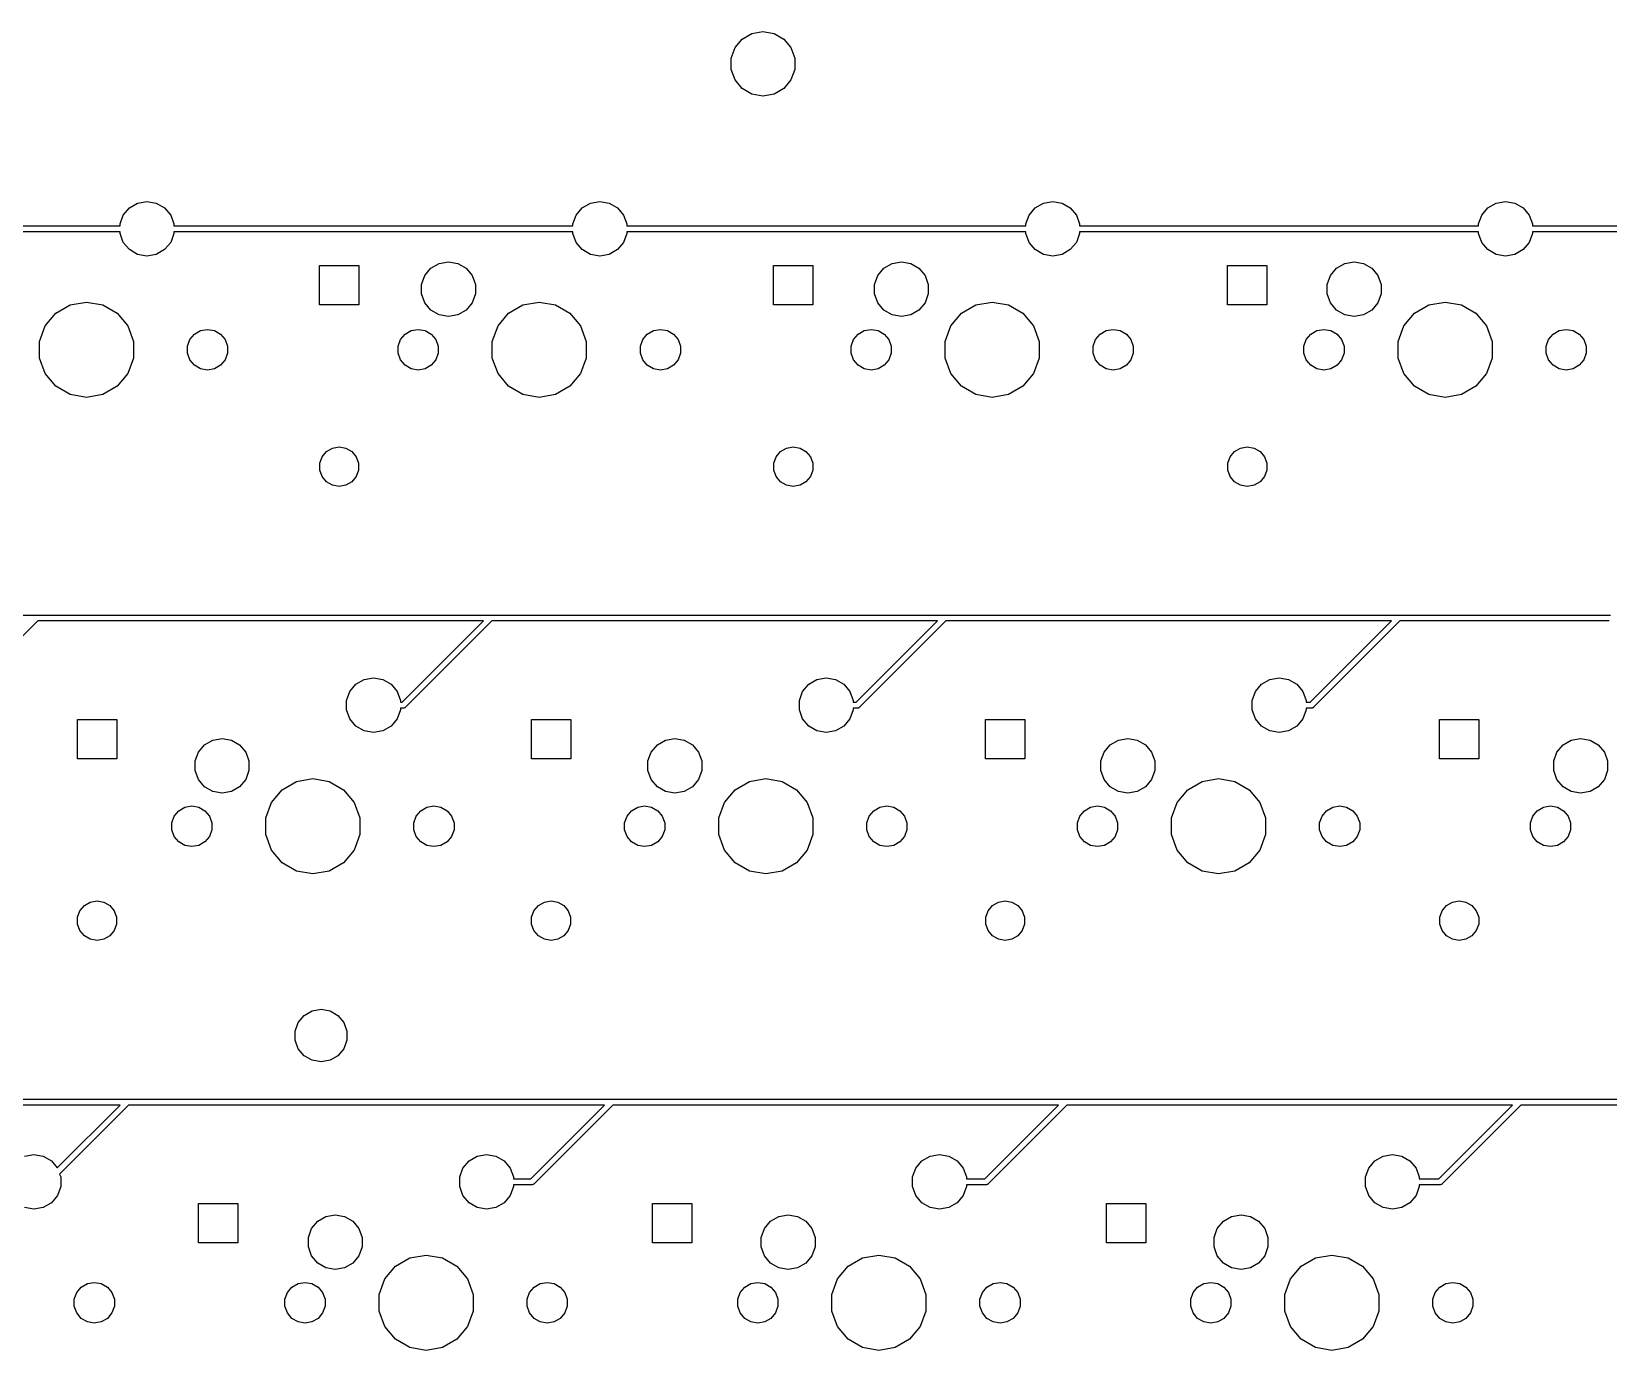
# Model space of a CAD drawing. Extents: x 45 to 336, y -254 to -147.
# Drawn here: x 226.3 to 292.5, y -202 to -146.6 of the extents above; entities that cross this region are included whole.
import ezdxf

# ---------------------------------------------------------------- set-up
doc = ezdxf.new("R2010")
doc.units = 0
doc.header["$MEASUREMENT"] = 0
doc.layers.add('BLACK', color=7, linetype='CONTINUOUS')

msp = doc.modelspace()

# ---------------------------------------------------------------- linework, layer by layer
at = {"layer": 'Black'}
for p, q in [((256.139, -146.962), (256.547, -146.727)), ((256.547, -146.727), (257.01, -146.645)), ((257.01, -146.645), (257.473, -146.727)), ((257.473, -146.727), (257.881, -146.962)), ((255.675, -147.765), (255.836, -147.322)), ((255.836, -147.322), (256.139, -146.962)), ((257.881, -146.962), (258.184, -147.322)), ((258.184, -147.322), (258.345, -147.765)), ((255.675, -148.235), (255.675, -147.765)), ((258.345, -147.765), (258.345, -148.235)), ((255.836, -148.678), (255.675, -148.235)), ((256.139, -149.038), (255.836, -148.678)), ((258.184, -148.678), (257.881, -149.038)), ((258.345, -148.235), (258.184, -148.678)), ((256.547, -149.273), (256.139, -149.038)), ((257.01, -149.355), (256.547, -149.273)), ((257.473, -149.273), (257.01, -149.355)), ((257.881, -149.038), (257.473, -149.273)), ((230.171, -154.346), (230.427, -154.041)), ((230.427, -154.041), (230.773, -153.842)), ((230.773, -153.842), (231.165, -153.773)), ((231.165, -153.773), (231.557, -153.842)), ((231.557, -153.842), (231.903, -154.041)), ((231.903, -154.041), (232.159, -154.346)), ((249.171, -154.346), (249.427, -154.041)), ((249.427, -154.041), (249.773, -153.842)), ((249.773, -153.842), (250.165, -153.773)), ((250.165, -153.773), (250.557, -153.842)), ((250.557, -153.842), (250.903, -154.041)), ((250.903, -154.041), (251.159, -154.346)), ((268.171, -154.346), (268.427, -154.041)), ((268.427, -154.041), (268.773, -153.842)), ((268.773, -153.842), (269.165, -153.773)), ((269.165, -153.773), (269.557, -153.842)), ((269.557, -153.842), (269.903, -154.041)), ((269.903, -154.041), (270.159, -154.346)), ((287.171, -154.346), (287.427, -154.041)), ((287.427, -154.041), (287.773, -153.842)), ((287.773, -153.842), (288.165, -153.773)), ((288.165, -153.773), (288.557, -153.842)), ((288.557, -153.842), (288.903, -154.041)), ((288.903, -154.041), (289.159, -154.346)), ((213.295, -154.795), (230.035, -154.795)), ((230.035, -154.721), (230.171, -154.346)), ((230.035, -154.795), (230.035, -154.721)), ((232.159, -154.346), (232.295, -154.721)), ((232.295, -154.721), (232.295, -154.795)), ((232.295, -154.795), (249.035, -154.795)), ((249.035, -154.721), (249.171, -154.346)), ((249.035, -154.795), (249.035, -154.721)), ((251.159, -154.346), (251.295, -154.721)), ((251.295, -154.721), (251.295, -154.795)), ((251.295, -154.795), (268.035, -154.795)), ((268.035, -154.721), (268.171, -154.346)), ((268.035, -154.795), (268.035, -154.721)), ((270.159, -154.346), (270.295, -154.721)), ((270.295, -154.721), (270.295, -154.795)), ((270.295, -154.795), (287.035, -154.795)), ((287.035, -154.721), (287.171, -154.346)), ((287.035, -154.795), (287.035, -154.721)), ((289.159, -154.346), (289.295, -154.721)), ((289.295, -154.721), (289.295, -154.795)), ((289.295, -154.795), (293.618, -154.795)), ((230.035, -155.045), (213.295, -155.045)), ((230.035, -155.119), (230.035, -155.045)), ((230.171, -155.494), (230.035, -155.119)), ((232.295, -155.119), (232.159, -155.494)), ((249.035, -155.045), (232.295, -155.045)), ((232.295, -155.045), (232.295, -155.119)), ((249.035, -155.119), (249.035, -155.045)), ((249.171, -155.494), (249.035, -155.119)), ((251.295, -155.119), (251.159, -155.494)), ((268.035, -155.045), (251.295, -155.045)), ((251.295, -155.045), (251.295, -155.119)), ((268.035, -155.119), (268.035, -155.045)), ((268.171, -155.494), (268.035, -155.119)), ((270.295, -155.119), (270.159, -155.494)), ((287.035, -155.045), (270.295, -155.045)), ((270.295, -155.045), (270.295, -155.119)), ((287.035, -155.119), (287.035, -155.045)), ((287.171, -155.494), (287.035, -155.119)), ((289.295, -155.119), (289.159, -155.494)), ((293.67, -155.045), (289.295, -155.045)), ((289.295, -155.045), (289.295, -155.119)), ((230.427, -155.799), (230.171, -155.494)), ((230.773, -155.998), (230.427, -155.799)), ((231.165, -156.067), (230.773, -155.998)), ((231.557, -155.998), (231.165, -156.067)), ((231.903, -155.799), (231.557, -155.998)), ((232.159, -155.494), (231.903, -155.799)), ((249.427, -155.799), (249.171, -155.494)), ((249.773, -155.998), (249.427, -155.799)), ((250.165, -156.067), (249.773, -155.998)), ((250.557, -155.998), (250.165, -156.067)), ((250.903, -155.799), (250.557, -155.998)), ((251.159, -155.494), (250.903, -155.799)), ((268.427, -155.799), (268.171, -155.494)), ((268.773, -155.998), (268.427, -155.799)), ((269.165, -156.067), (268.773, -155.998)), ((269.557, -155.998), (269.165, -156.067)), ((269.903, -155.799), (269.557, -155.998)), ((270.159, -155.494), (269.903, -155.799)), ((287.427, -155.799), (287.171, -155.494)), ((287.773, -155.998), (287.427, -155.799)), ((288.165, -156.067), (287.773, -155.998)), ((288.557, -155.998), (288.165, -156.067)), ((288.903, -155.799), (288.557, -155.998)), ((289.159, -155.494), (288.903, -155.799)), ((238.404, -158.115), (238.404, -156.464)), ((238.404, -156.464), (240.055, -156.464)), ((240.055, -156.464), (240.055, -158.115)), ((242.821, -156.886), (243.077, -156.581)), ((243.077, -156.581), (243.423, -156.382)), ((243.423, -156.382), (243.815, -156.313)), ((243.815, -156.313), (244.207, -156.382)), ((244.207, -156.382), (244.553, -156.581)), ((244.553, -156.581), (244.809, -156.886)), ((257.454, -158.115), (257.454, -156.464)), ((257.454, -156.464), (259.106, -156.464)), ((259.106, -156.464), (259.106, -158.115)), ((261.821, -156.886), (262.077, -156.581)), ((262.077, -156.581), (262.423, -156.382)), ((262.423, -156.382), (262.815, -156.313)), ((262.815, -156.313), (263.207, -156.382)), ((263.207, -156.382), (263.553, -156.581)), ((263.553, -156.581), (263.809, -156.886)), ((276.505, -158.115), (276.505, -156.464)), ((276.505, -156.464), (278.155, -156.464)), ((278.155, -156.464), (278.155, -158.115)), ((280.821, -156.886), (281.077, -156.581)), ((281.077, -156.581), (281.423, -156.382)), ((281.423, -156.382), (281.815, -156.313)), ((281.815, -156.313), (282.207, -156.382)), ((282.207, -156.382), (282.553, -156.581)), ((282.553, -156.581), (282.809, -156.886)), ((242.685, -157.261), (242.821, -156.886)), ((242.685, -157.659), (242.685, -157.261)), ((244.809, -156.886), (244.945, -157.261)), ((244.945, -157.261), (244.945, -157.659)), ((261.685, -157.261), (261.821, -156.886)), ((261.685, -157.659), (261.685, -157.261)), ((263.809, -156.886), (263.945, -157.261)), ((263.945, -157.261), (263.945, -157.659)), ((280.685, -157.261), (280.821, -156.886)), ((280.685, -157.659), (280.685, -157.261)), ((282.809, -156.886), (282.945, -157.261)), ((282.945, -157.261), (282.945, -157.659)), ((227.338, -158.467), (227.94, -158.119)), ((227.94, -158.119), (228.625, -157.998)), ((228.625, -157.998), (229.31, -158.119)), ((229.31, -158.119), (229.912, -158.467)), ((240.055, -158.115), (238.404, -158.115)), ((242.821, -158.034), (242.685, -157.659)), ((243.077, -158.339), (242.821, -158.034)), ((244.809, -158.034), (244.553, -158.339)), ((244.945, -157.659), (244.809, -158.034)), ((246.338, -158.467), (246.94, -158.119)), ((246.94, -158.119), (247.625, -157.998)), ((247.625, -157.998), (248.31, -158.119)), ((248.31, -158.119), (248.912, -158.467)), ((259.106, -158.115), (257.454, -158.115)), ((261.821, -158.034), (261.685, -157.659)), ((262.077, -158.339), (261.821, -158.034)), ((263.809, -158.034), (263.553, -158.339)), ((263.945, -157.659), (263.809, -158.034)), ((265.338, -158.467), (265.94, -158.119)), ((265.94, -158.119), (266.625, -157.998)), ((266.625, -157.998), (267.31, -158.119)), ((267.31, -158.119), (267.912, -158.467)), ((278.155, -158.115), (276.505, -158.115)), ((280.821, -158.034), (280.685, -157.659)), ((281.077, -158.339), (280.821, -158.034)), ((282.809, -158.034), (282.553, -158.339)), ((282.945, -157.659), (282.809, -158.034)), ((284.338, -158.467), (284.94, -158.119)), ((284.94, -158.119), (285.625, -157.998)), ((285.625, -157.998), (286.31, -158.119)), ((286.31, -158.119), (286.912, -158.467)), ((226.892, -158.999), (227.338, -158.467)), ((229.912, -158.467), (230.358, -158.999)), ((243.423, -158.538), (243.077, -158.339)), ((243.815, -158.607), (243.423, -158.538)), ((244.207, -158.538), (243.815, -158.607)), ((244.553, -158.339), (244.207, -158.538)), ((245.892, -158.999), (246.338, -158.467)), ((248.912, -158.467), (249.358, -158.999)), ((262.423, -158.538), (262.077, -158.339)), ((262.815, -158.607), (262.423, -158.538)), ((263.207, -158.538), (262.815, -158.607)), ((263.553, -158.339), (263.207, -158.538)), ((264.892, -158.999), (265.338, -158.467)), ((267.912, -158.467), (268.358, -158.999)), ((281.423, -158.538), (281.077, -158.339)), ((281.815, -158.607), (281.423, -158.538)), ((282.207, -158.538), (281.815, -158.607)), ((282.553, -158.339), (282.207, -158.538)), ((283.892, -158.999), (284.338, -158.467)), ((286.912, -158.467), (287.358, -158.999)), ((226.654, -159.652), (226.892, -158.999)), ((230.358, -158.999), (230.596, -159.652)), ((232.965, -159.573), (233.156, -159.346)), ((233.156, -159.346), (233.413, -159.197)), ((233.413, -159.197), (233.705, -159.146)), ((233.705, -159.146), (233.997, -159.197)), ((233.997, -159.197), (234.254, -159.346)), ((234.254, -159.346), (234.445, -159.573)), ((241.805, -159.573), (241.996, -159.346)), ((241.996, -159.346), (242.253, -159.197)), ((242.253, -159.197), (242.545, -159.146)), ((242.545, -159.146), (242.837, -159.197)), ((242.837, -159.197), (243.094, -159.346)), ((243.094, -159.346), (243.285, -159.573)), ((245.654, -159.652), (245.892, -158.999)), ((249.358, -158.999), (249.596, -159.652)), ((251.965, -159.573), (252.156, -159.346)), ((252.156, -159.346), (252.413, -159.197)), ((252.413, -159.197), (252.705, -159.146)), ((252.705, -159.146), (252.997, -159.197)), ((252.997, -159.197), (253.254, -159.346)), ((253.254, -159.346), (253.445, -159.573)), ((260.805, -159.573), (260.996, -159.346)), ((260.996, -159.346), (261.253, -159.197)), ((261.253, -159.197), (261.545, -159.146)), ((261.545, -159.146), (261.837, -159.197)), ((261.837, -159.197), (262.094, -159.346)), ((262.094, -159.346), (262.285, -159.573)), ((264.654, -159.652), (264.892, -158.999)), ((268.358, -158.999), (268.596, -159.652)), ((270.965, -159.573), (271.156, -159.346)), ((271.156, -159.346), (271.413, -159.197)), ((271.413, -159.197), (271.705, -159.146)), ((271.705, -159.146), (271.997, -159.197)), ((271.997, -159.197), (272.254, -159.346)), ((272.254, -159.346), (272.445, -159.573)), ((279.805, -159.573), (279.996, -159.346)), ((279.996, -159.346), (280.253, -159.197)), ((280.253, -159.197), (280.545, -159.146)), ((280.545, -159.146), (280.837, -159.197)), ((280.837, -159.197), (281.094, -159.346)), ((281.094, -159.346), (281.285, -159.573)), ((283.654, -159.652), (283.892, -158.999)), ((287.358, -158.999), (287.596, -159.652)), ((289.965, -159.573), (290.156, -159.346)), ((290.156, -159.346), (290.413, -159.197)), ((290.413, -159.197), (290.705, -159.146)), ((290.705, -159.146), (290.997, -159.197)), ((290.997, -159.197), (291.254, -159.346)), ((291.254, -159.346), (291.445, -159.573)), ((226.654, -160.348), (226.654, -159.652)), ((230.596, -159.652), (230.596, -160.348)), ((232.864, -159.852), (232.965, -159.573)), ((232.864, -160.148), (232.864, -159.852)), ((234.445, -159.573), (234.546, -159.852)), ((234.546, -159.852), (234.546, -160.148)), ((241.704, -159.852), (241.805, -159.573)), ((241.704, -160.148), (241.704, -159.852)), ((243.285, -159.573), (243.386, -159.852)), ((243.386, -159.852), (243.386, -160.148)), ((245.654, -160.348), (245.654, -159.652)), ((249.596, -159.652), (249.596, -160.348)), ((251.864, -159.852), (251.965, -159.573)), ((251.864, -160.148), (251.864, -159.852)), ((253.445, -159.573), (253.546, -159.852)), ((253.546, -159.852), (253.546, -160.148)), ((260.704, -159.852), (260.805, -159.573)), ((260.704, -160.148), (260.704, -159.852)), ((262.285, -159.573), (262.386, -159.852)), ((262.386, -159.852), (262.386, -160.148)), ((264.654, -160.348), (264.654, -159.652)), ((268.596, -159.652), (268.596, -160.348)), ((270.864, -159.852), (270.965, -159.573)), ((270.864, -160.148), (270.864, -159.852)), ((272.445, -159.573), (272.546, -159.852)), ((272.546, -159.852), (272.546, -160.148)), ((279.704, -159.852), (279.805, -159.573)), ((279.704, -160.148), (279.704, -159.852)), ((281.285, -159.573), (281.386, -159.852)), ((281.386, -159.852), (281.386, -160.148)), ((283.654, -160.348), (283.654, -159.652)), ((287.596, -159.652), (287.596, -160.348)), ((289.864, -159.852), (289.965, -159.573)), ((289.864, -160.148), (289.864, -159.852)), ((291.445, -159.573), (291.546, -159.852)), ((291.546, -159.852), (291.546, -160.148)), ((226.892, -161.001), (226.654, -160.348)), ((230.596, -160.348), (230.358, -161.001)), ((232.965, -160.427), (232.864, -160.148)), ((233.156, -160.654), (232.965, -160.427)), ((233.413, -160.803), (233.156, -160.654)), ((234.254, -160.654), (233.997, -160.803)), ((234.445, -160.427), (234.254, -160.654)), ((234.546, -160.148), (234.445, -160.427)), ((241.805, -160.427), (241.704, -160.148)), ((241.996, -160.654), (241.805, -160.427)), ((242.253, -160.803), (241.996, -160.654)), ((243.094, -160.654), (242.837, -160.803)), ((243.285, -160.427), (243.094, -160.654)), ((243.386, -160.148), (243.285, -160.427)), ((245.892, -161.001), (245.654, -160.348)), ((249.596, -160.348), (249.358, -161.001)), ((251.965, -160.427), (251.864, -160.148)), ((252.156, -160.654), (251.965, -160.427)), ((252.413, -160.803), (252.156, -160.654)), ((253.254, -160.654), (252.997, -160.803)), ((253.445, -160.427), (253.254, -160.654)), ((253.546, -160.148), (253.445, -160.427)), ((260.805, -160.427), (260.704, -160.148)), ((260.996, -160.654), (260.805, -160.427)), ((261.253, -160.803), (260.996, -160.654)), ((262.094, -160.654), (261.837, -160.803)), ((262.285, -160.427), (262.094, -160.654)), ((262.386, -160.148), (262.285, -160.427)), ((264.892, -161.001), (264.654, -160.348)), ((268.596, -160.348), (268.358, -161.001)), ((270.965, -160.427), (270.864, -160.148)), ((271.156, -160.654), (270.965, -160.427)), ((271.413, -160.803), (271.156, -160.654)), ((272.254, -160.654), (271.997, -160.803)), ((272.445, -160.427), (272.254, -160.654)), ((272.546, -160.148), (272.445, -160.427)), ((279.805, -160.427), (279.704, -160.148)), ((279.996, -160.654), (279.805, -160.427)), ((280.253, -160.803), (279.996, -160.654)), ((281.094, -160.654), (280.837, -160.803)), ((281.285, -160.427), (281.094, -160.654)), ((281.386, -160.148), (281.285, -160.427)), ((283.892, -161.001), (283.654, -160.348)), ((287.596, -160.348), (287.358, -161.001)), ((289.965, -160.427), (289.864, -160.148)), ((290.156, -160.654), (289.965, -160.427)), ((290.413, -160.803), (290.156, -160.654)), ((291.254, -160.654), (290.997, -160.803)), ((291.445, -160.427), (291.254, -160.654)), ((291.546, -160.148), (291.445, -160.427)), ((227.338, -161.533), (226.892, -161.001)), ((230.358, -161.001), (229.912, -161.533)), ((233.705, -160.854), (233.413, -160.803)), ((233.997, -160.803), (233.705, -160.854)), ((242.545, -160.854), (242.253, -160.803)), ((242.837, -160.803), (242.545, -160.854)), ((246.338, -161.533), (245.892, -161.001)), ((249.358, -161.001), (248.912, -161.533)), ((252.705, -160.854), (252.413, -160.803)), ((252.997, -160.803), (252.705, -160.854)), ((261.545, -160.854), (261.253, -160.803)), ((261.837, -160.803), (261.545, -160.854)), ((265.338, -161.533), (264.892, -161.001)), ((268.358, -161.001), (267.912, -161.533)), ((271.705, -160.854), (271.413, -160.803)), ((271.997, -160.803), (271.705, -160.854)), ((280.545, -160.854), (280.253, -160.803)), ((280.837, -160.803), (280.545, -160.854)), ((284.338, -161.533), (283.892, -161.001)), ((287.358, -161.001), (286.912, -161.533)), ((290.705, -160.854), (290.413, -160.803)), ((290.997, -160.803), (290.705, -160.854)), ((227.94, -161.881), (227.338, -161.533)), ((228.625, -162.002), (227.94, -161.881)), ((229.31, -161.881), (228.625, -162.002)), ((229.912, -161.533), (229.31, -161.881)), ((246.94, -161.881), (246.338, -161.533)), ((247.625, -162.002), (246.94, -161.881)), ((248.31, -161.881), (247.625, -162.002)), ((248.912, -161.533), (248.31, -161.881)), ((265.94, -161.881), (265.338, -161.533)), ((266.625, -162.002), (265.94, -161.881)), ((267.31, -161.881), (266.625, -162.002)), ((267.912, -161.533), (267.31, -161.881)), ((284.94, -161.881), (284.338, -161.533)), ((285.625, -162.002), (284.94, -161.881)), ((286.31, -161.881), (285.625, -162.002)), ((286.912, -161.533), (286.31, -161.881)), ((238.414, -164.766), (238.512, -164.496)), ((238.512, -164.496), (238.697, -164.275)), ((238.697, -164.275), (238.947, -164.131)), ((238.947, -164.131), (239.23, -164.081)), ((239.23, -164.081), (239.513, -164.131)), ((239.513, -164.131), (239.763, -164.275)), ((239.763, -164.275), (239.948, -164.496)), ((239.948, -164.496), (240.046, -164.766)), ((257.464, -164.766), (257.562, -164.496)), ((257.562, -164.496), (257.747, -164.275)), ((257.747, -164.275), (257.997, -164.131)), ((257.997, -164.131), (258.28, -164.081)), ((258.28, -164.081), (258.563, -164.131)), ((258.563, -164.131), (258.813, -164.275)), ((258.813, -164.275), (258.998, -164.496)), ((258.998, -164.496), (259.096, -164.766)), ((276.514, -164.766), (276.612, -164.496)), ((276.612, -164.496), (276.797, -164.275)), ((276.797, -164.275), (277.047, -164.131)), ((277.047, -164.131), (277.33, -164.081)), ((277.33, -164.081), (277.613, -164.131)), ((277.613, -164.131), (277.863, -164.275)), ((277.863, -164.275), (278.048, -164.496)), ((278.048, -164.496), (278.146, -164.766)), ((238.414, -165.054), (238.414, -164.766)), ((238.512, -165.324), (238.414, -165.054)), ((238.697, -165.545), (238.512, -165.324)), ((239.948, -165.324), (239.763, -165.545)), ((240.046, -165.054), (239.948, -165.324)), ((240.046, -164.766), (240.046, -165.054)), ((257.464, -165.054), (257.464, -164.766)), ((257.562, -165.324), (257.464, -165.054)), ((257.747, -165.545), (257.562, -165.324)), ((258.998, -165.324), (258.813, -165.545)), ((259.096, -165.054), (258.998, -165.324)), ((259.096, -164.766), (259.096, -165.054)), ((276.514, -165.054), (276.514, -164.766)), ((276.612, -165.324), (276.514, -165.054)), ((276.797, -165.545), (276.612, -165.324)), ((278.048, -165.324), (277.863, -165.545)), ((278.146, -165.054), (278.048, -165.324)), ((278.146, -164.766), (278.146, -165.054)), ((238.947, -165.689), (238.697, -165.545)), ((239.23, -165.739), (238.947, -165.689)), ((239.513, -165.689), (239.23, -165.739)), ((239.763, -165.545), (239.513, -165.689)), ((257.997, -165.689), (257.747, -165.545)), ((258.28, -165.739), (257.997, -165.689)), ((258.563, -165.689), (258.28, -165.739)), ((258.813, -165.545), (258.563, -165.689)), ((277.047, -165.689), (276.797, -165.545)), ((277.33, -165.739), (277.047, -165.689)), ((277.613, -165.689), (277.33, -165.739)), ((277.863, -165.545), (277.613, -165.689)), ((223.99, -171.135), (226.53, -171.135)), ((226.53, -171.135), (245.58, -171.135)), ((245.58, -171.135), (264.63, -171.135)), ((264.63, -171.135), (283.68, -171.135)), ((283.68, -171.135), (288.76, -171.135)), ((288.76, -171.135), (292.57, -171.135)), ((226.582, -171.385), (222.958, -175.008)), ((245.278, -171.385), (226.582, -171.385)), ((241.868, -174.795), (245.278, -171.385)), ((245.632, -171.385), (242.008, -175.008)), ((264.328, -171.385), (245.632, -171.385)), ((260.918, -174.795), (264.328, -171.385)), ((264.682, -171.385), (261.058, -175.008)), ((283.378, -171.385), (264.682, -171.385)), ((279.968, -174.795), (283.378, -171.385)), ((283.732, -171.385), (280.108, -175.008)), ((288.76, -171.385), (283.732, -171.385)), ((292.518, -171.385), (288.76, -171.385)), ((239.927, -174.041), (240.273, -173.842)), ((240.273, -173.842), (240.665, -173.773)), ((240.665, -173.773), (241.057, -173.842)), ((241.057, -173.842), (241.403, -174.041)), ((258.927, -174.041), (259.273, -173.842)), ((259.273, -173.842), (259.665, -173.773)), ((259.665, -173.773), (260.057, -173.842)), ((260.057, -173.842), (260.403, -174.041)), ((277.927, -174.041), (278.273, -173.842)), ((278.273, -173.842), (278.665, -173.773)), ((278.665, -173.773), (279.057, -173.842)), ((279.057, -173.842), (279.403, -174.041)), ((239.535, -174.721), (239.671, -174.346)), ((239.671, -174.346), (239.927, -174.041)), ((241.403, -174.041), (241.659, -174.346)), ((241.659, -174.346), (241.795, -174.721)), ((258.535, -174.721), (258.671, -174.346)), ((258.671, -174.346), (258.927, -174.041)), ((260.403, -174.041), (260.659, -174.346)), ((260.659, -174.346), (260.795, -174.721)), ((277.535, -174.721), (277.671, -174.346)), ((277.671, -174.346), (277.927, -174.041)), ((279.403, -174.041), (279.659, -174.346)), ((279.659, -174.346), (279.795, -174.721)), ((239.535, -175.119), (239.535, -174.721)), ((239.671, -175.494), (239.535, -175.119)), ((241.795, -175.119), (241.659, -175.494)), ((241.795, -174.721), (241.795, -174.795)), ((241.795, -174.795), (241.868, -174.795)), ((241.92, -175.045), (241.795, -175.045)), ((241.795, -175.045), (241.795, -175.119)), ((241.925, -175.044), (241.92, -175.045)), ((241.931, -175.045), (241.925, -175.044)), ((241.947, -175.04), (241.931, -175.045)), ((241.963, -175.037), (241.947, -175.04)), ((241.968, -175.035), (241.963, -175.037)), ((241.973, -175.033), (241.968, -175.035)), ((241.986, -175.024), (241.973, -175.033)), ((242, -175.016), (241.986, -175.024)), ((242.004, -175.012), (242, -175.016)), ((242.008, -175.008), (242.004, -175.012)), ((258.535, -175.119), (258.535, -174.721)), ((258.671, -175.494), (258.535, -175.119)), ((260.795, -175.119), (260.659, -175.494)), ((260.795, -174.721), (260.795, -174.795)), ((260.795, -174.795), (260.918, -174.795)), ((260.97, -175.045), (260.795, -175.045)), ((260.795, -175.045), (260.795, -175.119)), ((260.975, -175.044), (260.97, -175.045)), ((260.981, -175.045), (260.975, -175.044)), ((260.997, -175.04), (260.981, -175.045)), ((261.013, -175.037), (260.997, -175.04)), ((261.018, -175.035), (261.013, -175.037)), ((261.023, -175.033), (261.018, -175.035)), ((261.036, -175.024), (261.023, -175.033)), ((261.05, -175.016), (261.036, -175.024)), ((261.054, -175.012), (261.05, -175.016)), ((261.058, -175.008), (261.054, -175.012)), ((277.535, -175.119), (277.535, -174.721)), ((277.671, -175.494), (277.535, -175.119)), ((279.795, -175.119), (279.659, -175.494)), ((279.795, -174.721), (279.795, -174.795)), ((279.795, -174.795), (279.968, -174.795)), ((280.02, -175.045), (279.795, -175.045)), ((279.795, -175.045), (279.795, -175.119)), ((280.025, -175.044), (280.02, -175.045)), ((280.031, -175.045), (280.025, -175.044)), ((280.047, -175.04), (280.031, -175.045)), ((280.063, -175.037), (280.047, -175.04)), ((280.068, -175.035), (280.063, -175.037)), ((280.073, -175.033), (280.068, -175.035)), ((280.086, -175.024), (280.073, -175.033)), ((280.1, -175.016), (280.086, -175.024)), ((280.104, -175.012), (280.1, -175.016)), ((280.108, -175.008), (280.104, -175.012)), ((228.244, -177.165), (228.244, -175.514)), ((228.244, -175.514), (229.895, -175.514)), ((229.895, -175.514), (229.895, -177.165)), ((239.927, -175.799), (239.671, -175.494)), ((240.273, -175.998), (239.927, -175.799)), ((241.403, -175.799), (241.057, -175.998)), ((241.659, -175.494), (241.403, -175.799)), ((247.294, -177.165), (247.294, -175.514)), ((247.294, -175.514), (248.945, -175.514)), ((248.945, -175.514), (248.945, -177.165)), ((258.927, -175.799), (258.671, -175.494)), ((259.273, -175.998), (258.927, -175.799)), ((260.403, -175.799), (260.057, -175.998)), ((260.659, -175.494), (260.403, -175.799)), ((266.344, -177.165), (266.344, -175.514)), ((266.344, -175.514), (267.995, -175.514)), ((267.995, -175.514), (267.995, -177.165)), ((277.927, -175.799), (277.671, -175.494)), ((278.273, -175.998), (277.927, -175.799)), ((279.403, -175.799), (279.057, -175.998)), ((279.659, -175.494), (279.403, -175.799)), ((285.394, -177.165), (285.394, -175.514)), ((285.394, -175.514), (287.046, -175.514)), ((287.046, -175.514), (287.046, -177.165)), ((233.321, -176.886), (233.577, -176.581)), ((233.577, -176.581), (233.923, -176.382)), ((233.923, -176.382), (234.315, -176.313)), ((234.315, -176.313), (234.707, -176.382)), ((234.707, -176.382), (235.053, -176.581)), ((235.053, -176.581), (235.309, -176.886)), ((240.665, -176.067), (240.273, -175.998)), ((241.057, -175.998), (240.665, -176.067)), ((252.321, -176.886), (252.577, -176.581)), ((252.577, -176.581), (252.923, -176.382)), ((252.923, -176.382), (253.315, -176.313)), ((253.315, -176.313), (253.707, -176.382)), ((253.707, -176.382), (254.053, -176.581)), ((254.053, -176.581), (254.309, -176.886)), ((259.665, -176.067), (259.273, -175.998)), ((260.057, -175.998), (259.665, -176.067)), ((271.321, -176.886), (271.577, -176.581)), ((271.577, -176.581), (271.923, -176.382)), ((271.923, -176.382), (272.315, -176.313)), ((272.315, -176.313), (272.707, -176.382)), ((272.707, -176.382), (273.053, -176.581)), ((273.053, -176.581), (273.309, -176.886)), ((278.665, -176.067), (278.273, -175.998)), ((279.057, -175.998), (278.665, -176.067)), ((290.321, -176.886), (290.577, -176.581)), ((290.577, -176.581), (290.923, -176.382)), ((290.923, -176.382), (291.315, -176.313)), ((291.315, -176.313), (291.707, -176.382)), ((291.707, -176.382), (292.053, -176.581)), ((292.053, -176.581), (292.309, -176.886)), ((229.895, -177.165), (228.244, -177.165)), ((233.185, -177.261), (233.321, -176.886)), ((233.185, -177.659), (233.185, -177.261)), ((235.309, -176.886), (235.445, -177.261)), ((235.445, -177.261), (235.445, -177.659)), ((248.945, -177.165), (247.294, -177.165)), ((252.185, -177.261), (252.321, -176.886)), ((252.185, -177.659), (252.185, -177.261)), ((254.309, -176.886), (254.445, -177.261)), ((254.445, -177.261), (254.445, -177.659)), ((267.995, -177.165), (266.344, -177.165)), ((271.185, -177.261), (271.321, -176.886)), ((271.185, -177.659), (271.185, -177.261)), ((273.309, -176.886), (273.445, -177.261)), ((273.445, -177.261), (273.445, -177.659)), ((287.046, -177.165), (285.394, -177.165)), ((290.185, -177.261), (290.321, -176.886)), ((290.185, -177.659), (290.185, -177.261)), ((292.309, -176.886), (292.445, -177.261)), ((292.445, -177.261), (292.445, -177.659)), ((233.321, -178.034), (233.185, -177.659)), ((235.445, -177.659), (235.309, -178.034)), ((252.321, -178.034), (252.185, -177.659)), ((254.445, -177.659), (254.309, -178.034)), ((271.321, -178.034), (271.185, -177.659)), ((273.445, -177.659), (273.309, -178.034)), ((290.321, -178.034), (290.185, -177.659)), ((292.445, -177.659), (292.309, -178.034)), ((233.577, -178.339), (233.321, -178.034)), ((233.923, -178.538), (233.577, -178.339)), ((234.315, -178.607), (233.923, -178.538)), ((234.707, -178.538), (234.315, -178.607)), ((235.053, -178.339), (234.707, -178.538)), ((235.309, -178.034), (235.053, -178.339)), ((236.392, -178.999), (236.838, -178.467)), ((236.838, -178.467), (237.44, -178.119)), ((237.44, -178.119), (238.125, -177.998)), ((238.125, -177.998), (238.81, -178.119)), ((238.81, -178.119), (239.412, -178.467)), ((239.412, -178.467), (239.858, -178.999)), ((252.577, -178.339), (252.321, -178.034)), ((252.923, -178.538), (252.577, -178.339)), ((253.315, -178.607), (252.923, -178.538)), ((253.707, -178.538), (253.315, -178.607)), ((254.053, -178.339), (253.707, -178.538)), ((254.309, -178.034), (254.053, -178.339)), ((255.392, -178.999), (255.838, -178.467)), ((255.838, -178.467), (256.44, -178.119)), ((256.44, -178.119), (257.125, -177.998)), ((257.125, -177.998), (257.81, -178.119)), ((257.81, -178.119), (258.412, -178.467)), ((258.412, -178.467), (258.858, -178.999)), ((271.577, -178.339), (271.321, -178.034)), ((271.923, -178.538), (271.577, -178.339)), ((272.315, -178.607), (271.923, -178.538)), ((272.707, -178.538), (272.315, -178.607)), ((273.053, -178.339), (272.707, -178.538)), ((273.309, -178.034), (273.053, -178.339)), ((274.392, -178.999), (274.838, -178.467)), ((274.838, -178.467), (275.44, -178.119)), ((275.44, -178.119), (276.125, -177.998)), ((276.125, -177.998), (276.81, -178.119)), ((276.81, -178.119), (277.412, -178.467)), ((277.412, -178.467), (277.858, -178.999)), ((290.577, -178.339), (290.321, -178.034)), ((290.923, -178.538), (290.577, -178.339)), ((291.315, -178.607), (290.923, -178.538)), ((291.707, -178.538), (291.315, -178.607)), ((292.053, -178.339), (291.707, -178.538)), ((292.309, -178.034), (292.053, -178.339)), ((232.496, -179.346), (232.753, -179.197)), ((232.753, -179.197), (233.045, -179.146)), ((233.045, -179.146), (233.337, -179.197)), ((233.337, -179.197), (233.594, -179.346)), ((236.154, -179.652), (236.392, -178.999)), ((239.858, -178.999), (240.096, -179.652)), ((242.656, -179.346), (242.913, -179.197)), ((242.913, -179.197), (243.205, -179.146)), ((243.205, -179.146), (243.497, -179.197)), ((243.497, -179.197), (243.754, -179.346)), ((251.496, -179.346), (251.753, -179.197)), ((251.753, -179.197), (252.045, -179.146)), ((252.045, -179.146), (252.337, -179.197)), ((252.337, -179.197), (252.594, -179.346)), ((255.154, -179.652), (255.392, -178.999)), ((258.858, -178.999), (259.096, -179.652)), ((261.656, -179.346), (261.913, -179.197)), ((261.913, -179.197), (262.205, -179.146)), ((262.205, -179.146), (262.497, -179.197)), ((262.497, -179.197), (262.754, -179.346)), ((270.496, -179.346), (270.753, -179.197)), ((270.753, -179.197), (271.045, -179.146)), ((271.045, -179.146), (271.337, -179.197)), ((271.337, -179.197), (271.594, -179.346)), ((274.154, -179.652), (274.392, -178.999)), ((277.858, -178.999), (278.096, -179.652)), ((280.656, -179.346), (280.913, -179.197)), ((280.913, -179.197), (281.205, -179.146)), ((281.205, -179.146), (281.497, -179.197)), ((281.497, -179.197), (281.754, -179.346)), ((289.496, -179.346), (289.753, -179.197)), ((289.753, -179.197), (290.045, -179.146)), ((290.045, -179.146), (290.337, -179.197)), ((290.337, -179.197), (290.594, -179.346)), ((232.204, -179.852), (232.305, -179.573)), ((232.204, -180.148), (232.204, -179.852)), ((232.305, -179.573), (232.496, -179.346)), ((233.594, -179.346), (233.785, -179.573)), ((233.785, -179.573), (233.886, -179.852)), ((233.886, -179.852), (233.886, -180.148)), ((236.154, -180.348), (236.154, -179.652)), ((240.096, -179.652), (240.096, -180.348)), ((242.364, -179.852), (242.465, -179.573)), ((242.364, -180.148), (242.364, -179.852)), ((242.465, -179.573), (242.656, -179.346)), ((243.754, -179.346), (243.945, -179.573)), ((243.945, -179.573), (244.046, -179.852)), ((244.046, -179.852), (244.046, -180.148)), ((251.204, -179.852), (251.305, -179.573)), ((251.204, -180.148), (251.204, -179.852)), ((251.305, -179.573), (251.496, -179.346)), ((252.594, -179.346), (252.785, -179.573)), ((252.785, -179.573), (252.886, -179.852)), ((252.886, -179.852), (252.886, -180.148)), ((255.154, -180.348), (255.154, -179.652)), ((259.096, -179.652), (259.096, -180.348)), ((261.364, -179.852), (261.465, -179.573)), ((261.364, -180.148), (261.364, -179.852)), ((261.465, -179.573), (261.656, -179.346)), ((262.754, -179.346), (262.945, -179.573)), ((262.945, -179.573), (263.046, -179.852)), ((263.046, -179.852), (263.046, -180.148)), ((270.204, -179.852), (270.305, -179.573)), ((270.204, -180.148), (270.204, -179.852)), ((270.305, -179.573), (270.496, -179.346)), ((271.594, -179.346), (271.785, -179.573)), ((271.785, -179.573), (271.886, -179.852)), ((271.886, -179.852), (271.886, -180.148)), ((274.154, -180.348), (274.154, -179.652)), ((278.096, -179.652), (278.096, -180.348)), ((280.364, -179.852), (280.465, -179.573)), ((280.364, -180.148), (280.364, -179.852)), ((280.465, -179.573), (280.656, -179.346)), ((281.754, -179.346), (281.945, -179.573)), ((281.945, -179.573), (282.046, -179.852)), ((282.046, -179.852), (282.046, -180.148)), ((289.204, -179.852), (289.305, -179.573)), ((289.204, -180.148), (289.204, -179.852)), ((289.305, -179.573), (289.496, -179.346)), ((290.594, -179.346), (290.785, -179.573)), ((290.785, -179.573), (290.886, -179.852)), ((290.886, -179.852), (290.886, -180.148)), ((232.305, -180.427), (232.204, -180.148)), ((232.496, -180.654), (232.305, -180.427)), ((233.785, -180.427), (233.594, -180.654)), ((233.886, -180.148), (233.785, -180.427)), ((236.392, -181.001), (236.154, -180.348)), ((240.096, -180.348), (239.858, -181.001)), ((242.465, -180.427), (242.364, -180.148)), ((242.656, -180.654), (242.465, -180.427)), ((243.945, -180.427), (243.754, -180.654)), ((244.046, -180.148), (243.945, -180.427)), ((251.305, -180.427), (251.204, -180.148)), ((251.496, -180.654), (251.305, -180.427)), ((252.785, -180.427), (252.594, -180.654)), ((252.886, -180.148), (252.785, -180.427)), ((255.392, -181.001), (255.154, -180.348)), ((259.096, -180.348), (258.858, -181.001)), ((261.465, -180.427), (261.364, -180.148)), ((261.656, -180.654), (261.465, -180.427)), ((262.945, -180.427), (262.754, -180.654)), ((263.046, -180.148), (262.945, -180.427)), ((270.305, -180.427), (270.204, -180.148)), ((270.496, -180.654), (270.305, -180.427)), ((271.785, -180.427), (271.594, -180.654)), ((271.886, -180.148), (271.785, -180.427)), ((274.392, -181.001), (274.154, -180.348)), ((278.096, -180.348), (277.858, -181.001)), ((280.465, -180.427), (280.364, -180.148)), ((280.656, -180.654), (280.465, -180.427)), ((281.945, -180.427), (281.754, -180.654)), ((282.046, -180.148), (281.945, -180.427)), ((289.305, -180.427), (289.204, -180.148)), ((289.496, -180.654), (289.305, -180.427)), ((290.785, -180.427), (290.594, -180.654)), ((290.886, -180.148), (290.785, -180.427)), ((232.753, -180.803), (232.496, -180.654)), ((233.045, -180.854), (232.753, -180.803)), ((233.337, -180.803), (233.045, -180.854)), ((233.594, -180.654), (233.337, -180.803)), ((236.838, -181.533), (236.392, -181.001)), ((239.858, -181.001), (239.412, -181.533)), ((242.913, -180.803), (242.656, -180.654)), ((243.205, -180.854), (242.913, -180.803)), ((243.497, -180.803), (243.205, -180.854)), ((243.754, -180.654), (243.497, -180.803)), ((251.753, -180.803), (251.496, -180.654)), ((252.045, -180.854), (251.753, -180.803)), ((252.337, -180.803), (252.045, -180.854)), ((252.594, -180.654), (252.337, -180.803)), ((255.838, -181.533), (255.392, -181.001)), ((258.858, -181.001), (258.412, -181.533)), ((261.913, -180.803), (261.656, -180.654)), ((262.205, -180.854), (261.913, -180.803)), ((262.497, -180.803), (262.205, -180.854)), ((262.754, -180.654), (262.497, -180.803)), ((270.753, -180.803), (270.496, -180.654)), ((271.045, -180.854), (270.753, -180.803)), ((271.337, -180.803), (271.045, -180.854)), ((271.594, -180.654), (271.337, -180.803)), ((274.838, -181.533), (274.392, -181.001)), ((277.858, -181.001), (277.412, -181.533)), ((280.913, -180.803), (280.656, -180.654)), ((281.205, -180.854), (280.913, -180.803)), ((281.497, -180.803), (281.205, -180.854)), ((281.754, -180.654), (281.497, -180.803)), ((289.753, -180.803), (289.496, -180.654)), ((290.045, -180.854), (289.753, -180.803)), ((290.337, -180.803), (290.045, -180.854)), ((290.594, -180.654), (290.337, -180.803)), ((237.44, -181.881), (236.838, -181.533)), ((238.125, -182.002), (237.44, -181.881)), ((238.81, -181.881), (238.125, -182.002)), ((239.412, -181.533), (238.81, -181.881)), ((256.44, -181.881), (255.838, -181.533)), ((257.125, -182.002), (256.44, -181.881)), ((257.81, -181.881), (257.125, -182.002)), ((258.412, -181.533), (257.81, -181.881)), ((275.44, -181.881), (274.838, -181.533)), ((276.125, -182.002), (275.44, -181.881)), ((276.81, -181.881), (276.125, -182.002)), ((277.412, -181.533), (276.81, -181.881)), ((228.537, -183.325), (228.787, -183.181)), ((228.787, -183.181), (229.07, -183.131)), ((229.07, -183.131), (229.353, -183.181)), ((229.353, -183.181), (229.603, -183.325)), ((247.587, -183.325), (247.837, -183.181)), ((247.837, -183.181), (248.12, -183.131)), ((248.12, -183.131), (248.403, -183.181)), ((248.403, -183.181), (248.653, -183.325)), ((266.637, -183.325), (266.887, -183.181)), ((266.887, -183.181), (267.17, -183.131)), ((267.17, -183.131), (267.453, -183.181)), ((267.453, -183.181), (267.703, -183.325)), ((285.687, -183.325), (285.937, -183.181)), ((285.937, -183.181), (286.22, -183.131)), ((286.22, -183.131), (286.503, -183.181)), ((286.503, -183.181), (286.753, -183.325)), ((228.254, -183.816), (228.352, -183.546)), ((228.254, -184.104), (228.254, -183.816)), ((228.352, -183.546), (228.537, -183.325)), ((229.603, -183.325), (229.788, -183.546)), ((229.788, -183.546), (229.886, -183.816)), ((229.886, -183.816), (229.886, -184.104)), ((247.304, -183.816), (247.402, -183.546)), ((247.304, -184.104), (247.304, -183.816)), ((247.402, -183.546), (247.587, -183.325)), ((248.653, -183.325), (248.838, -183.546)), ((248.838, -183.546), (248.936, -183.816)), ((248.936, -183.816), (248.936, -184.104)), ((266.354, -183.816), (266.452, -183.546)), ((266.354, -184.104), (266.354, -183.816)), ((266.452, -183.546), (266.637, -183.325)), ((267.703, -183.325), (267.888, -183.546)), ((267.888, -183.546), (267.986, -183.816)), ((267.986, -183.816), (267.986, -184.104)), ((285.404, -183.816), (285.502, -183.546)), ((285.404, -184.104), (285.404, -183.816)), ((285.502, -183.546), (285.687, -183.325)), ((286.753, -183.325), (286.938, -183.546)), ((286.938, -183.546), (287.036, -183.816)), ((287.036, -183.816), (287.036, -184.104)), ((228.352, -184.374), (228.254, -184.104)), ((228.537, -184.595), (228.352, -184.374)), ((229.788, -184.374), (229.603, -184.595)), ((229.886, -184.104), (229.788, -184.374)), ((247.402, -184.374), (247.304, -184.104)), ((247.587, -184.595), (247.402, -184.374)), ((248.838, -184.374), (248.653, -184.595)), ((248.936, -184.104), (248.838, -184.374)), ((266.452, -184.374), (266.354, -184.104)), ((266.637, -184.595), (266.452, -184.374)), ((267.888, -184.374), (267.703, -184.595)), ((267.986, -184.104), (267.888, -184.374)), ((285.502, -184.374), (285.404, -184.104)), ((285.687, -184.595), (285.502, -184.374)), ((286.938, -184.374), (286.753, -184.595)), ((287.036, -184.104), (286.938, -184.374)), ((228.787, -184.739), (228.537, -184.595)), ((229.07, -184.789), (228.787, -184.739)), ((229.353, -184.739), (229.07, -184.789)), ((229.603, -184.595), (229.353, -184.739)), ((247.837, -184.739), (247.587, -184.595)), ((248.12, -184.789), (247.837, -184.739)), ((248.403, -184.739), (248.12, -184.789)), ((248.653, -184.595), (248.403, -184.739)), ((266.887, -184.739), (266.637, -184.595)), ((267.17, -184.789), (266.887, -184.739)), ((267.453, -184.739), (267.17, -184.789)), ((267.703, -184.595), (267.453, -184.739)), ((285.937, -184.739), (285.687, -184.595)), ((286.22, -184.789), (285.937, -184.739)), ((286.503, -184.739), (286.22, -184.789)), ((286.753, -184.595), (286.503, -184.739)), ((237.758, -187.94), (238.09, -187.748)), ((238.09, -187.748), (238.468, -187.682)), ((238.468, -187.682), (238.846, -187.748)), ((238.846, -187.748), (239.178, -187.94)), ((237.381, -188.594), (237.512, -188.234)), ((237.512, -188.234), (237.758, -187.94)), ((239.178, -187.94), (239.424, -188.234)), ((239.424, -188.234), (239.555, -188.594)), ((237.381, -188.978), (237.381, -188.594)), ((237.512, -189.338), (237.381, -188.978)), ((239.555, -188.978), (239.424, -189.338)), ((239.555, -188.594), (239.555, -188.978)), ((237.758, -189.632), (237.512, -189.338)), ((238.09, -189.824), (237.758, -189.632)), ((238.468, -189.89), (238.09, -189.824)), ((238.846, -189.824), (238.468, -189.89)), ((239.178, -189.632), (238.846, -189.824)), ((239.424, -189.338), (239.178, -189.632)), ((221.45, -191.455), (230.34, -191.455)), ((230.038, -191.705), (221.45, -191.705)), ((227.403, -194.34), (230.038, -191.705)), ((230.392, -191.705), (227.5, -194.597)), ((230.34, -191.455), (250.66, -191.455)), ((250.358, -191.705), (230.392, -191.705)), ((247.268, -194.795), (250.358, -191.705)), ((250.712, -191.705), (247.408, -195.008)), ((250.66, -191.455), (269.71, -191.455)), ((269.408, -191.705), (250.712, -191.705)), ((266.318, -194.795), (269.408, -191.705)), ((269.762, -191.705), (266.458, -195.008)), ((269.71, -191.455), (279.87, -191.455)), ((279.87, -191.705), (269.762, -191.705)), ((279.87, -191.455), (288.76, -191.455)), ((288.458, -191.705), (279.87, -191.705)), ((285.368, -194.795), (288.458, -191.705)), ((288.812, -191.705), (285.508, -195.008)), ((288.76, -191.455), (295.058, -191.455)), ((295.11, -191.705), (288.812, -191.705)), ((226.023, -193.842), (226.415, -193.773)), ((226.415, -193.773), (226.807, -193.842)), ((226.807, -193.842), (227.153, -194.041)), ((244.677, -194.041), (245.023, -193.842)), ((245.023, -193.842), (245.415, -193.773)), ((245.415, -193.773), (245.807, -193.842)), ((245.807, -193.842), (246.153, -194.041)), ((263.677, -194.041), (264.023, -193.842)), ((264.023, -193.842), (264.415, -193.773)), ((264.415, -193.773), (264.807, -193.842)), ((264.807, -193.842), (265.153, -194.041)), ((282.677, -194.041), (283.023, -193.842)), ((283.023, -193.842), (283.415, -193.773)), ((283.415, -193.773), (283.807, -193.842)), ((283.807, -193.842), (284.153, -194.041)), ((227.153, -194.041), (227.403, -194.34)), ((244.285, -194.721), (244.421, -194.346)), ((244.421, -194.346), (244.677, -194.041)), ((246.153, -194.041), (246.409, -194.346)), ((246.409, -194.346), (246.545, -194.721)), ((263.285, -194.721), (263.421, -194.346)), ((263.421, -194.346), (263.677, -194.041)), ((265.153, -194.041), (265.409, -194.346)), ((265.409, -194.346), (265.545, -194.721)), ((282.285, -194.721), (282.421, -194.346)), ((282.421, -194.346), (282.677, -194.041)), ((284.153, -194.041), (284.409, -194.346)), ((284.409, -194.346), (284.545, -194.721)), ((227.545, -195.119), (227.409, -195.494)), ((227.5, -194.597), (227.545, -194.721)), ((227.545, -194.721), (227.545, -195.119)), ((244.285, -195.119), (244.285, -194.721)), ((244.421, -195.494), (244.285, -195.119)), ((246.545, -195.119), (246.409, -195.494)), ((246.545, -194.721), (246.545, -194.795)), ((246.545, -194.795), (247.268, -194.795)), ((247.32, -195.045), (246.545, -195.045)), ((246.545, -195.045), (246.545, -195.119)), ((247.325, -195.044), (247.32, -195.045)), ((247.331, -195.045), (247.325, -195.044)), ((247.347, -195.04), (247.331, -195.045)), ((247.363, -195.037), (247.347, -195.04)), ((247.368, -195.035), (247.363, -195.037)), ((247.373, -195.033), (247.368, -195.035)), ((247.386, -195.024), (247.373, -195.033)), ((247.4, -195.016), (247.386, -195.024)), ((247.404, -195.012), (247.4, -195.016)), ((247.408, -195.008), (247.404, -195.012)), ((263.285, -195.119), (263.285, -194.721)), ((263.421, -195.494), (263.285, -195.119)), ((265.545, -195.119), (265.409, -195.494)), ((265.545, -194.721), (265.545, -194.795)), ((265.545, -194.795), (266.318, -194.795)), ((266.37, -195.045), (265.545, -195.045)), ((265.545, -195.045), (265.545, -195.119)), ((266.375, -195.044), (266.37, -195.045)), ((266.381, -195.045), (266.375, -195.044)), ((266.397, -195.04), (266.381, -195.045)), ((266.413, -195.037), (266.397, -195.04)), ((266.418, -195.035), (266.413, -195.037)), ((266.423, -195.033), (266.418, -195.035)), ((266.436, -195.024), (266.423, -195.033)), ((266.45, -195.016), (266.436, -195.024)), ((266.454, -195.012), (266.45, -195.016)), ((266.458, -195.008), (266.454, -195.012)), ((282.285, -195.119), (282.285, -194.721)), ((282.421, -195.494), (282.285, -195.119)), ((284.545, -195.119), (284.409, -195.494)), ((284.545, -194.721), (284.545, -194.795)), ((284.545, -194.795), (285.368, -194.795)), ((285.42, -195.045), (284.545, -195.045)), ((284.545, -195.045), (284.545, -195.119)), ((285.425, -195.044), (285.42, -195.045)), ((285.431, -195.045), (285.425, -195.044)), ((285.447, -195.04), (285.431, -195.045)), ((285.463, -195.037), (285.447, -195.04)), ((285.468, -195.035), (285.463, -195.037)), ((285.473, -195.033), (285.468, -195.035)), ((285.486, -195.024), (285.473, -195.033)), ((285.5, -195.016), (285.486, -195.024)), ((285.504, -195.012), (285.5, -195.016)), ((285.508, -195.008), (285.504, -195.012)), ((227.153, -195.799), (226.807, -195.998)), ((227.409, -195.494), (227.153, -195.799)), ((244.677, -195.799), (244.421, -195.494)), ((245.023, -195.998), (244.677, -195.799)), ((246.153, -195.799), (245.807, -195.998)), ((246.409, -195.494), (246.153, -195.799)), ((263.677, -195.799), (263.421, -195.494)), ((264.023, -195.998), (263.677, -195.799)), ((265.153, -195.799), (264.807, -195.998)), ((265.409, -195.494), (265.153, -195.799)), ((282.677, -195.799), (282.421, -195.494)), ((283.023, -195.998), (282.677, -195.799)), ((284.153, -195.799), (283.807, -195.998)), ((284.409, -195.494), (284.153, -195.799)), ((226.415, -196.067), (226.023, -195.998)), ((226.807, -195.998), (226.415, -196.067)), ((233.325, -197.486), (233.325, -195.834)), ((233.325, -195.834), (234.975, -195.834)), ((234.975, -195.834), (234.975, -197.486)), ((238.327, -196.581), (238.673, -196.382)), ((238.673, -196.382), (239.065, -196.313)), ((239.065, -196.313), (239.457, -196.382)), ((239.457, -196.382), (239.803, -196.581)), ((245.415, -196.067), (245.023, -195.998)), ((245.807, -195.998), (245.415, -196.067)), ((252.374, -197.486), (252.374, -195.834)), ((252.374, -195.834), (254.025, -195.834)), ((254.025, -195.834), (254.025, -197.486)), ((257.327, -196.581), (257.673, -196.382)), ((257.673, -196.382), (258.065, -196.313)), ((258.065, -196.313), (258.457, -196.382)), ((258.457, -196.382), (258.803, -196.581)), ((264.415, -196.067), (264.023, -195.998)), ((264.807, -195.998), (264.415, -196.067)), ((271.424, -197.486), (271.424, -195.834)), ((271.424, -195.834), (273.075, -195.834)), ((273.075, -195.834), (273.075, -197.486)), ((276.327, -196.581), (276.673, -196.382)), ((276.673, -196.382), (277.065, -196.313)), ((277.065, -196.313), (277.457, -196.382)), ((277.457, -196.382), (277.803, -196.581)), ((283.415, -196.067), (283.023, -195.998)), ((283.807, -195.998), (283.415, -196.067)), ((237.935, -197.261), (238.071, -196.886)), ((238.071, -196.886), (238.327, -196.581)), ((239.803, -196.581), (240.059, -196.886)), ((240.059, -196.886), (240.195, -197.261)), ((256.935, -197.261), (257.071, -196.886)), ((257.071, -196.886), (257.327, -196.581)), ((258.803, -196.581), (259.059, -196.886)), ((259.059, -196.886), (259.195, -197.261)), ((275.935, -197.261), (276.071, -196.886)), ((276.071, -196.886), (276.327, -196.581)), ((277.803, -196.581), (278.059, -196.886)), ((278.059, -196.886), (278.195, -197.261)), ((234.975, -197.486), (233.325, -197.486)), ((237.935, -197.659), (237.935, -197.261)), ((238.071, -198.034), (237.935, -197.659)), ((240.195, -197.659), (240.059, -198.034)), ((240.195, -197.261), (240.195, -197.659)), ((254.025, -197.486), (252.374, -197.486)), ((256.935, -197.659), (256.935, -197.261)), ((257.071, -198.034), (256.935, -197.659)), ((259.195, -197.659), (259.059, -198.034)), ((259.195, -197.261), (259.195, -197.659)), ((273.075, -197.486), (271.424, -197.486)), ((275.935, -197.659), (275.935, -197.261)), ((276.071, -198.034), (275.935, -197.659)), ((278.195, -197.659), (278.059, -198.034)), ((278.195, -197.261), (278.195, -197.659)), ((238.327, -198.339), (238.071, -198.034)), ((238.673, -198.538), (238.327, -198.339)), ((239.803, -198.339), (239.457, -198.538)), ((240.059, -198.034), (239.803, -198.339)), ((241.142, -198.999), (241.588, -198.467)), ((241.588, -198.467), (242.19, -198.119)), ((242.19, -198.119), (242.875, -197.998)), ((242.875, -197.998), (243.56, -198.119)), ((243.56, -198.119), (244.162, -198.467)), ((244.162, -198.467), (244.608, -198.999)), ((257.327, -198.339), (257.071, -198.034)), ((257.673, -198.538), (257.327, -198.339)), ((258.803, -198.339), (258.457, -198.538)), ((259.059, -198.034), (258.803, -198.339)), ((260.142, -198.999), (260.588, -198.467)), ((260.588, -198.467), (261.19, -198.119)), ((261.19, -198.119), (261.875, -197.998)), ((261.875, -197.998), (262.56, -198.119)), ((262.56, -198.119), (263.162, -198.467)), ((263.162, -198.467), (263.608, -198.999)), ((276.327, -198.339), (276.071, -198.034)), ((276.673, -198.538), (276.327, -198.339)), ((277.803, -198.339), (277.457, -198.538)), ((278.059, -198.034), (277.803, -198.339)), ((279.142, -198.999), (279.588, -198.467)), ((279.588, -198.467), (280.19, -198.119)), ((280.19, -198.119), (280.875, -197.998)), ((280.875, -197.998), (281.56, -198.119)), ((281.56, -198.119), (282.162, -198.467)), ((282.162, -198.467), (282.608, -198.999)), ((239.065, -198.607), (238.673, -198.538)), ((239.457, -198.538), (239.065, -198.607)), ((240.904, -199.652), (241.142, -198.999)), ((244.608, -198.999), (244.846, -199.652)), ((258.065, -198.607), (257.673, -198.538)), ((258.457, -198.538), (258.065, -198.607)), ((259.904, -199.652), (260.142, -198.999)), ((263.608, -198.999), (263.846, -199.652)), ((277.065, -198.607), (276.673, -198.538)), ((277.457, -198.538), (277.065, -198.607)), ((278.904, -199.652), (279.142, -198.999)), ((282.608, -198.999), (282.846, -199.652)), ((228.114, -199.852), (228.215, -199.573)), ((228.215, -199.573), (228.406, -199.346)), ((228.406, -199.346), (228.663, -199.197)), ((228.663, -199.197), (228.955, -199.146)), ((228.955, -199.146), (229.247, -199.197)), ((229.247, -199.197), (229.504, -199.346)), ((229.504, -199.346), (229.695, -199.573)), ((229.695, -199.573), (229.796, -199.852)), ((236.954, -199.852), (237.055, -199.573)), ((237.055, -199.573), (237.246, -199.346)), ((237.246, -199.346), (237.503, -199.197)), ((237.503, -199.197), (237.795, -199.146)), ((237.795, -199.146), (238.087, -199.197)), ((238.087, -199.197), (238.344, -199.346)), ((238.344, -199.346), (238.535, -199.573)), ((238.535, -199.573), (238.636, -199.852)), ((240.904, -200.348), (240.904, -199.652)), ((244.846, -199.652), (244.846, -200.348)), ((247.114, -199.852), (247.215, -199.573)), ((247.215, -199.573), (247.406, -199.346)), ((247.406, -199.346), (247.663, -199.197)), ((247.663, -199.197), (247.955, -199.146)), ((247.955, -199.146), (248.247, -199.197)), ((248.247, -199.197), (248.504, -199.346)), ((248.504, -199.346), (248.695, -199.573)), ((248.695, -199.573), (248.796, -199.852)), ((255.954, -199.852), (256.055, -199.573)), ((256.055, -199.573), (256.246, -199.346)), ((256.246, -199.346), (256.503, -199.197)), ((256.503, -199.197), (256.795, -199.146)), ((256.795, -199.146), (257.087, -199.197)), ((257.087, -199.197), (257.344, -199.346)), ((257.344, -199.346), (257.535, -199.573)), ((257.535, -199.573), (257.636, -199.852)), ((259.904, -200.348), (259.904, -199.652)), ((263.846, -199.652), (263.846, -200.348)), ((266.114, -199.852), (266.215, -199.573)), ((266.215, -199.573), (266.406, -199.346)), ((266.406, -199.346), (266.663, -199.197)), ((266.663, -199.197), (266.955, -199.146)), ((266.955, -199.146), (267.247, -199.197)), ((267.247, -199.197), (267.504, -199.346)), ((267.504, -199.346), (267.695, -199.573)), ((267.695, -199.573), (267.796, -199.852)), ((274.954, -199.852), (275.055, -199.573)), ((275.055, -199.573), (275.246, -199.346)), ((275.246, -199.346), (275.503, -199.197)), ((275.503, -199.197), (275.795, -199.146)), ((275.795, -199.146), (276.087, -199.197)), ((276.087, -199.197), (276.344, -199.346)), ((276.344, -199.346), (276.535, -199.573)), ((276.535, -199.573), (276.636, -199.852)), ((278.904, -200.348), (278.904, -199.652)), ((282.846, -199.652), (282.846, -200.348)), ((285.114, -199.852), (285.215, -199.573)), ((285.215, -199.573), (285.406, -199.346)), ((285.406, -199.346), (285.663, -199.197)), ((285.663, -199.197), (285.955, -199.146)), ((285.955, -199.146), (286.247, -199.197)), ((286.247, -199.197), (286.504, -199.346)), ((286.504, -199.346), (286.695, -199.573)), ((286.695, -199.573), (286.796, -199.852)), ((228.114, -200.148), (228.114, -199.852)), ((228.215, -200.427), (228.114, -200.148)), ((228.406, -200.654), (228.215, -200.427)), ((229.695, -200.427), (229.504, -200.654)), ((229.796, -200.148), (229.695, -200.427)), ((229.796, -199.852), (229.796, -200.148)), ((236.954, -200.148), (236.954, -199.852)), ((237.055, -200.427), (236.954, -200.148)), ((237.246, -200.654), (237.055, -200.427)), ((238.535, -200.427), (238.344, -200.654)), ((238.636, -200.148), (238.535, -200.427)), ((238.636, -199.852), (238.636, -200.148)), ((241.142, -201.001), (240.904, -200.348)), ((244.846, -200.348), (244.608, -201.001)), ((247.114, -200.148), (247.114, -199.852)), ((247.215, -200.427), (247.114, -200.148)), ((247.406, -200.654), (247.215, -200.427)), ((248.695, -200.427), (248.504, -200.654)), ((248.796, -200.148), (248.695, -200.427)), ((248.796, -199.852), (248.796, -200.148)), ((255.954, -200.148), (255.954, -199.852)), ((256.055, -200.427), (255.954, -200.148)), ((256.246, -200.654), (256.055, -200.427)), ((257.535, -200.427), (257.344, -200.654)), ((257.636, -200.148), (257.535, -200.427)), ((257.636, -199.852), (257.636, -200.148)), ((260.142, -201.001), (259.904, -200.348)), ((263.846, -200.348), (263.608, -201.001)), ((266.114, -200.148), (266.114, -199.852)), ((266.215, -200.427), (266.114, -200.148)), ((266.406, -200.654), (266.215, -200.427)), ((267.695, -200.427), (267.504, -200.654)), ((267.796, -200.148), (267.695, -200.427)), ((267.796, -199.852), (267.796, -200.148)), ((274.954, -200.148), (274.954, -199.852)), ((275.055, -200.427), (274.954, -200.148)), ((275.246, -200.654), (275.055, -200.427)), ((276.535, -200.427), (276.344, -200.654)), ((276.636, -200.148), (276.535, -200.427)), ((276.636, -199.852), (276.636, -200.148)), ((279.142, -201.001), (278.904, -200.348)), ((282.846, -200.348), (282.608, -201.001)), ((285.114, -200.148), (285.114, -199.852)), ((285.215, -200.427), (285.114, -200.148)), ((285.406, -200.654), (285.215, -200.427)), ((286.695, -200.427), (286.504, -200.654)), ((286.796, -200.148), (286.695, -200.427)), ((286.796, -199.852), (286.796, -200.148)), ((228.663, -200.803), (228.406, -200.654)), ((228.955, -200.854), (228.663, -200.803)), ((229.247, -200.803), (228.955, -200.854)), ((229.504, -200.654), (229.247, -200.803)), ((237.503, -200.803), (237.246, -200.654)), ((237.795, -200.854), (237.503, -200.803)), ((238.087, -200.803), (237.795, -200.854)), ((238.344, -200.654), (238.087, -200.803)), ((241.588, -201.533), (241.142, -201.001)), ((244.608, -201.001), (244.162, -201.533)), ((247.663, -200.803), (247.406, -200.654)), ((247.955, -200.854), (247.663, -200.803)), ((248.247, -200.803), (247.955, -200.854)), ((248.504, -200.654), (248.247, -200.803)), ((256.503, -200.803), (256.246, -200.654)), ((256.795, -200.854), (256.503, -200.803)), ((257.087, -200.803), (256.795, -200.854)), ((257.344, -200.654), (257.087, -200.803)), ((260.588, -201.533), (260.142, -201.001)), ((263.608, -201.001), (263.162, -201.533)), ((266.663, -200.803), (266.406, -200.654)), ((266.955, -200.854), (266.663, -200.803)), ((267.247, -200.803), (266.955, -200.854)), ((267.504, -200.654), (267.247, -200.803)), ((275.503, -200.803), (275.246, -200.654)), ((275.795, -200.854), (275.503, -200.803)), ((276.087, -200.803), (275.795, -200.854)), ((276.344, -200.654), (276.087, -200.803)), ((279.588, -201.533), (279.142, -201.001)), ((282.608, -201.001), (282.162, -201.533)), ((285.663, -200.803), (285.406, -200.654)), ((285.955, -200.854), (285.663, -200.803)), ((286.247, -200.803), (285.955, -200.854)), ((286.504, -200.654), (286.247, -200.803)), ((242.19, -201.881), (241.588, -201.533)), ((244.162, -201.533), (243.56, -201.881)), ((261.19, -201.881), (260.588, -201.533)), ((263.162, -201.533), (262.56, -201.881)), ((280.19, -201.881), (279.588, -201.533)), ((282.162, -201.533), (281.56, -201.881)), ((242.875, -202.002), (242.19, -201.881)), ((243.56, -201.881), (242.875, -202.002)), ((261.875, -202.002), (261.19, -201.881)), ((262.56, -201.881), (261.875, -202.002)), ((280.875, -202.002), (280.19, -201.881)), ((281.56, -201.881), (280.875, -202.002))]:
    msp.add_line(p, q, dxfattribs=at)

doc.saveas('drawing.dxf')
